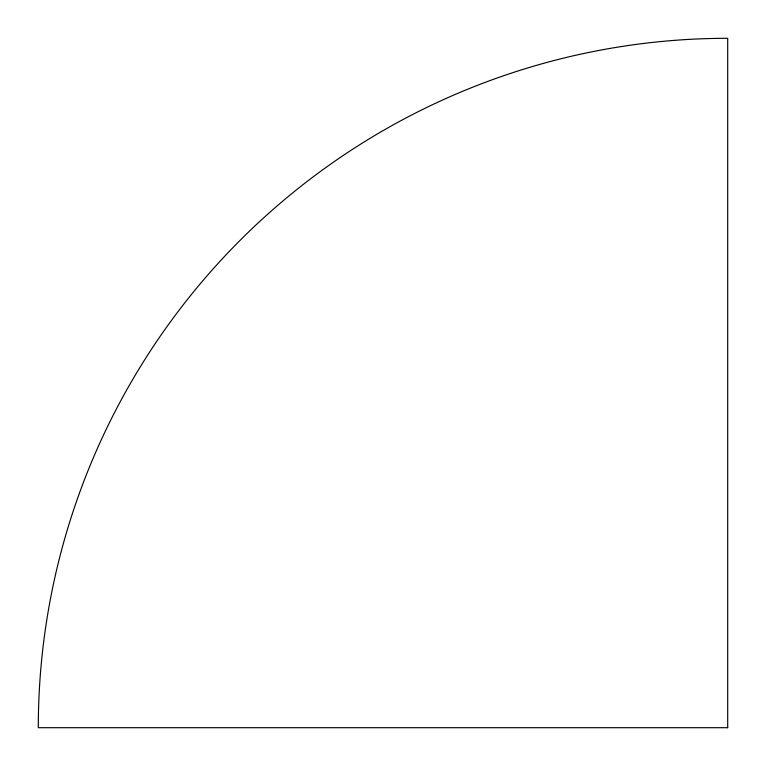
<?xml version="1.0" encoding="UTF-8"?>
<svg xmlns="http://www.w3.org/2000/svg" width="766" height="766" viewBox="0 0 766 766"><rect width="100%" height="100%" fill="white"/><g stroke="black" fill="none" stroke-linecap="round" stroke-linejoin="round"><path stroke-width="1.15" d="M727.7 727.7L38.3 727.7A689.4 689.4 0 0 1 727.7 38.3L727.7 727.7"/></g></svg>
